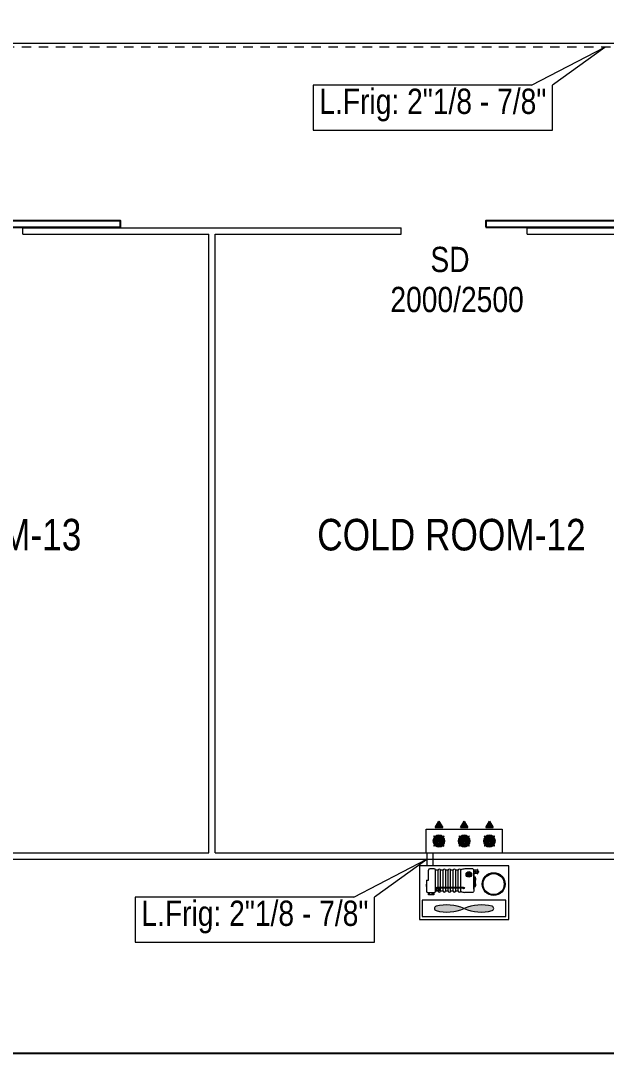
# Model space of a CAD drawing. Header units: millimetres. Extents: x 3417.1 to 3507.1, y 1298.2 to 1329.8.
# Drawn here: x 3477.23 to 3486.51, y 1298.18 to 1314.54 of the extents above; entities that cross this region are included whole.
import ezdxf

# ---------------------------------------------------------------- set-up
doc = ezdxf.new("R2010")
doc.units = ezdxf.units.MM
doc.linetypes.add('JIS_02_0.7', pattern=[1.35, 0.75, -0.6])
for name, color, linetype, lineweight in [('Contour', 7, 'Continuous', 9), ('Froid', 6, 'Continuous', 9), ('P.A.C', 112, 'Continuous', 13)]:
    doc.layers.add(name, color=color, linetype=linetype, lineweight=lineweight)
doc.layers.add('Porte', color=8, linetype='Continuous')
doc.layers.add('Text01', color=42, linetype='Continuous')
doc.styles.get("Standard").update_dxf_attribs({"font": 'arial.ttf'})

# ---------------------------------------------------------------- blocks, each defined once
blk = doc.blocks.new('GTEW')
at = {"layer": 'Froid'}
for points in [[(3483.797, 1301.759), (3483.916, 1301.759), (3483.856, 1301.86)], [(3484.197, 1301.759), (3484.316, 1301.759), (3484.256, 1301.86)], [(3484.597, 1301.759), (3484.716, 1301.759), (3484.656, 1301.86)]]:
    blk.add_hatch(color=256, dxfattribs=at).paths.add_polyline_path(points)
h = blk.add_hatch(color=256, dxfattribs=at)
h.dxf.hatch_style = 1
h.paths.add_polyline_path([(3484.37, 1301), (3484.289, 1301, -0.103921), (3484.286, 1301.017, -1), (3484.373, 1301.017, -0.103921)])
h = blk.add_hatch(color=256, dxfattribs=at)
h.dxf.hatch_style = 1
h.paths.add_polyline_path([(3484.488, 1301.055), (3484.483, 1301.053), (3484.483, 1301.064), (3484.488, 1301.062)])
h.paths.add_polyline_path([(3484.483, 1301.055), (3484.48, 1301.055), (3484.48, 1301.061), (3484.483, 1301.061)])
h.paths.add_polyline_path([(3484.483, 1301.053), (3484.48, 1301.053), (3484.48, 1301.055), (3484.483, 1301.055)])
h.paths.add_polyline_path([(3484.483, 1301.061), (3484.48, 1301.061), (3484.48, 1301.064), (3484.483, 1301.064)])
h = blk.add_hatch(color=256, dxfattribs=at)
h.dxf.hatch_style = 1
h.paths.add_polyline_path([(3483.814, 1300.757), (3483.814, 1300.754), (3483.803, 1300.754), (3483.803, 1300.775, 0.190781)])
h.paths.add_polyline_path([(3483.803, 1300.783), (3483.803, 1300.788, -0.414214), (3483.823, 1300.808), (3483.832, 1300.808, 0.376247)])
h.paths.add_polyline_path([(3483.843, 1300.805, 0.106016), (3483.832, 1300.808), (3483.843, 1300.808)])
h.paths.add_polyline_path([(3483.814, 1300.778), (3483.814, 1300.776, -0.041034), (3483.813, 1300.779, -0.427359), (3483.833, 1300.797, 0.398981)])
h = blk.add_hatch(color=256, dxfattribs=at)
h.dxf.hatch_style = 1
h.paths.add_polyline_path([(3483.843, 1300.754), (3483.819, 1300.754, -0.051406), (3483.814, 1300.757), (3483.814, 1300.776, 0.579239), (3483.843, 1300.765)])
h = blk.add_hatch(color=256, dxfattribs=at)
h.dxf.hatch_style = 1
h.paths.add_polyline_path([(3484.239, 1300.802, -1), (3484.256, 1300.802, -1)])
h = blk.add_hatch(color=256, dxfattribs=at)
h.dxf.hatch_style = 1
h.set_gradient(color1=(255, 0, 255), color2=(173, 173, 173), tint=1, name='SPHERICAL')
h.paths.add_polyline_path([(3484.254, 1300.478, 0.170197), (3484.698, 1300.444, 0.76774), (3484.698, 1300.512, 0.170197)])
h.paths.add_polyline_path([(3483.81, 1300.512, 0.76774), (3483.81, 1300.444, 0.170197), (3484.254, 1300.478, 0.170197)])
at = {"layer": 'Contour'}
for p, q in [((3477.266, 1311.256), (3483.256, 1311.256)), ((3477.266, 1311.156), (3477.266, 1311.256)), ((3483.256, 1311.156), (3483.256, 1311.256)), ((3485.256, 1311.256), (3491.246, 1311.256)), ((3485.256, 1311.156), (3485.256, 1311.256)), ((3477.266, 1311.156), (3480.211, 1311.156)), ((3480.211, 1301.356), (3480.211, 1311.156)), ((3480.311, 1311.156), (3483.256, 1311.156)), ((3480.311, 1301.356), (3480.311, 1311.156)), ((3485.256, 1311.156), (3488.201, 1311.156)), ((3472.321, 1301.356), (3480.211, 1301.356)), ((3480.311, 1301.356), (3488.201, 1301.356)), ((3424.281, 1301.256), (3504.281, 1301.256))]:
    blk.add_line(p, q, dxfattribs=at)
at = {"layer": 'Froid'}
for p, q in [((3504.397, 1314.18), (3468.571, 1314.18)), ((3483.797, 1301.759), (3483.856, 1301.86)), ((3483.856, 1301.86), (3483.916, 1301.759)), ((3484.197, 1301.759), (3484.256, 1301.86)), ((3484.256, 1301.86), (3484.316, 1301.759)), ((3484.597, 1301.759), (3484.656, 1301.86)), ((3484.656, 1301.86), (3484.716, 1301.759)), ((3483.656, 1301.735), (3484.856, 1301.735)), ((3483.656, 1301.356), (3483.656, 1301.735)), ((3483.797, 1301.759), (3483.916, 1301.759)), ((3484.197, 1301.759), (3484.316, 1301.759)), ((3484.597, 1301.759), (3484.716, 1301.759)), ((3484.856, 1301.735), (3484.856, 1301.356)), ((3483.656, 1301.356), (3484.856, 1301.356)), ((3483.757, 1301.356), (3483.757, 1301.154)), ((3483.69, 1300.928), (3483.69, 1301.086)), ((3483.782, 1301.106), (3483.71, 1301.106)), ((3483.802, 1300.75), (3483.802, 1301.086)), ((3483.843, 1300.754), (3483.843, 1301.082)), ((3483.883, 1300.754), (3483.883, 1301.082)), ((3483.923, 1300.754), (3483.923, 1301.082)), ((3483.963, 1300.754), (3483.963, 1301.082)), ((3484.003, 1300.754), (3484.003, 1301.082)), ((3484.042, 1300.754), (3484.042, 1301.082)), ((3484.082, 1300.754), (3484.082, 1301.082)), ((3484.122, 1300.754), (3484.122, 1301.082)), ((3484.162, 1300.754), (3484.162, 1301.082)), ((3484.202, 1301.086), (3484.201, 1301.086)), ((3484.202, 1300.754), (3484.202, 1301.082)), ((3484.48, 1301.064), (3484.483, 1301.064)), ((3484.48, 1301.062), (3484.48, 1301.055)), ((3484.483, 1301.061), (3484.48, 1301.061)), ((3484.483, 1301.055), (3484.48, 1301.055)), ((3484.48, 1301.053), (3484.483, 1301.053)), ((3484.483, 1301.064), (3484.483, 1301.053)), ((3484.488, 1301.062), (3484.483, 1301.064)), ((3484.483, 1301.053), (3484.488, 1301.055)), ((3484.488, 1301.055), (3484.488, 1301.062)), ((3483.661, 1300.928), (3483.661, 1300.75)), ((3483.661, 1300.928), (3483.69, 1300.928)), ((3484.289, 1301), (3484.37, 1301)), ((3484.439, 1300.948), (3484.433, 1300.948)), ((3484.433, 1300.94), (3484.439, 1300.94)), ((3484.439, 1300.934), (3484.433, 1300.934)), ((3484.439, 1300.859), (3484.433, 1300.859)), ((3483.655, 1300.852), (3483.661, 1300.852)), ((3483.661, 1300.845), (3483.655, 1300.845)), ((3483.655, 1300.838), (3483.661, 1300.838)), ((3483.681, 1300.73), (3483.782, 1300.73)), ((3484.237, 1300.808), (3483.823, 1300.808)), ((3484.071, 1300.797), (3483.854, 1300.797)), ((3484.236, 1300.797), (3484.086, 1300.797)), ((3484.202, 1300.75), (3484.201, 1300.75)), ((3484.433, 1300.852), (3484.436, 1300.852)), ((3484.433, 1300.852), (3484.439, 1300.852)), ((3484.439, 1300.845), (3484.433, 1300.845))]:
    blk.add_line(p, q, dxfattribs=at)
at = {"layer": 'Froid', "linetype": 'JIS_02_0.7', "ltscale": 0.2}
blk.add_line((3504.397, 1314.117), (3468.571, 1314.117), dxfattribs=at)
at = {"layer": 'Froid', "color": 8}
for p, q in [((3485.325, 1313.518), (3486.484, 1314.117)), ((3486.484, 1314.116), (3485.656, 1313.518)), ((3482.506, 1300.657), (3483.665, 1301.256)), ((3483.665, 1301.255), (3482.837, 1300.657))]:
    blk.add_line(p, q, dxfattribs=at)
at = {"layer": 'Froid', "linetype": 'JIS_02_0.7'}
blk.add_line((3483.665, 1301.356), (3483.665, 1301.154), dxfattribs=at)
at = {"layer": 'Froid', "color": 8}
for points in [[(3485.325, 1313.518), (3481.865, 1313.518), (3481.865, 1312.803), (3485.656, 1312.803), (3485.656, 1313.518)], [(3482.506, 1300.657), (3479.046, 1300.657), (3479.046, 1299.943), (3482.837, 1299.943), (3482.837, 1300.657)]]:
    blk.add_lwpolyline(points, dxfattribs=at)
at = {"layer": 'Froid', "ltscale": 0.1}
blk.add_lwpolyline([(3483.549, 1300.301), (3484.963, 1300.301), (3484.963, 1301.154), (3483.549, 1301.154)], close=True, dxfattribs=at)
at = {"layer": 'Froid'}
for points in [[(3483.843, 1301.082), (3483.802, 1301.082)], [(3483.923, 1301.082), (3483.883, 1301.082)], [(3484.003, 1301.082), (3483.963, 1301.082)], [(3484.082, 1301.082), (3484.042, 1301.082)], [(3484.162, 1301.082), (3484.122, 1301.082)], [(3484.48, 1301.064), (3484.48, 1301.053)], [(3483.802, 1300.754), (3483.843, 1300.754)], [(3483.883, 1300.754), (3483.923, 1300.754)], [(3483.963, 1300.754), (3484.003, 1300.754)], [(3484.042, 1300.754), (3484.082, 1300.754)], [(3484.122, 1300.754), (3484.162, 1300.754)]]:
    blk.add_lwpolyline(points, dxfattribs=at)
for points in [[(3484.407, 1300.784), (3484.407, 1301.086, 0.414214), (3484.387, 1301.106), (3484.268, 1301.106)], [(3484.407, 1301.052), (3484.407, 1300.75, -0.414214), (3484.387, 1300.73), (3484.268, 1300.73)]]:
    blk.add_lwpolyline(points, format="xyb", dxfattribs=at)
for points in [[(3484.407, 1301.036), (3484.465, 1301.036), (3484.465, 1301.082), (3484.407, 1301.082)], [(3484.465, 1301.025), (3484.472, 1301.025), (3484.472, 1301.092), (3484.465, 1301.092)], [(3484.407, 1300.826), (3484.433, 1300.826), (3484.433, 1300.972), (3484.407, 1300.972)], [(3483.689, 1300.73), (3483.777, 1300.73), (3483.777, 1300.692), (3483.689, 1300.692)], [(3483.592, 1300.348), (3484.917, 1300.348), (3484.917, 1300.608), (3483.592, 1300.608)]]:
    blk.add_lwpolyline(points, close=True, dxfattribs=at)
for points in [[(3483.655, 1300.857), (3483.655, 1300.831, 0.414214), (3483.659, 1300.827), (3483.661, 1300.827), (3483.661, 1300.861), (3483.659, 1300.861, 0.414214)], [(3484.439, 1300.928), (3484.439, 1300.954, 0.414214), (3484.435, 1300.958), (3484.433, 1300.958), (3484.433, 1300.924), (3484.435, 1300.924, 0.414214)], [(3484.439, 1300.839), (3484.439, 1300.866, 0.414214), (3484.435, 1300.87), (3484.433, 1300.87), (3484.433, 1300.835), (3484.435, 1300.835, 0.414214)]]:
    blk.add_lwpolyline(points, format="xyb", close=True, dxfattribs=at)
for centre, radius in [((3484.33, 1301.017), 0.0438), ((3484.437, 1301.059), 0.00872), ((3484.437, 1301.059), 0.00701), ((3484.437, 1301.059), 0.00439), ((3484.437, 1301.059), 0.00261), ((3484.723, 1300.863), 0.181), ((3484.723, 1300.863), 0.167), ((3483.703, 1300.71), 0.00794), ((3483.756, 1300.709), 0.00852), ((3483.832, 1300.779), 0.0285), ((3483.832, 1300.779), 0.0183), ((3484.247, 1300.802), 0.0121), ((3484.247, 1300.802), 0.0087)]:
    blk.add_circle(centre, radius, dxfattribs=at)
for centre, radius, start, end in [((3483.71, 1301.086), 0.0199, 90, 180), ((3483.782, 1301.086), 0.0199, 0, 90), ((3483.863, 1301.082), 0.0199, 0, 180), ((3483.943, 1301.082), 0.0199, 0, 180), ((3484.023, 1301.082), 0.0199, 0, 180), ((3484.102, 1301.082), 0.0199, 0, 180), ((3484.182, 1301.082), 0.0199, 0, 180), ((3484.354, 1300.701), 0.414, 101.9747, 111.5456), ((3483.681, 1300.75), 0.0199, 180, 270), ((3483.782, 1300.75), 0.0199, 270, 0), ((3483.823, 1300.788), 0.0199, 90, 180), ((3483.834, 1300.778), 0.0199, 90, 180), ((3483.863, 1300.754), 0.0199, 180, 0), ((3483.943, 1300.754), 0.0199, 180, 0), ((3484.023, 1300.754), 0.0199, 180, 0), ((3484.071, 1300.795), 0.00199, 0, 90), ((3484.102, 1300.754), 0.0199, 180, 0), ((3484.086, 1300.795), 0.00199, 90, 180), ((3484.182, 1300.754), 0.0199, 180, 0), ((3484.354, 1301.134), 0.414, 248.4544, 258.0253), ((3483.984, 1299.861), 0.673, 66.3341, 104.9702), ((3484.525, 1299.861), 0.673, 75.0298, 113.6659), ((3483.819, 1300.478), 0.035, 104.9702, 255.0298), ((3483.984, 1301.094), 0.673, 255.0298, 293.6659), ((3484.525, 1301.094), 0.673, 246.3341, 284.9702), ((3484.689, 1300.478), 0.035, 284.9702, 75.0298)]:
    blk.add_arc(centre, radius, start, end, dxfattribs=at)
at = {"layer": 'P.A.C'}
for p, q in [((3483.84, 1301.556), (3483.778, 1301.617)), ((3483.84, 1301.535), (3483.778, 1301.473)), ((3483.846, 1301.562), (3483.784, 1301.624)), ((3483.846, 1301.529), (3483.784, 1301.467)), ((3483.847, 1301.555), (3483.838, 1301.545)), ((3483.847, 1301.536), (3483.838, 1301.545)), ((3483.847, 1301.555), (3483.856, 1301.564)), ((3483.847, 1301.536), (3483.856, 1301.527)), ((3483.865, 1301.555), (3483.856, 1301.564)), ((3483.856, 1301.564), (3483.856, 1301.527)), ((3483.865, 1301.536), (3483.856, 1301.527)), ((3483.865, 1301.555), (3483.875, 1301.545)), ((3483.865, 1301.536), (3483.875, 1301.545)), ((3483.866, 1301.562), (3483.928, 1301.624)), ((3483.866, 1301.529), (3483.928, 1301.467)), ((3483.873, 1301.556), (3483.934, 1301.617)), ((3483.873, 1301.535), (3483.934, 1301.473)), ((3484.24, 1301.556), (3484.178, 1301.617)), ((3484.24, 1301.535), (3484.178, 1301.473)), ((3484.246, 1301.562), (3484.184, 1301.624)), ((3484.246, 1301.529), (3484.184, 1301.467)), ((3484.247, 1301.555), (3484.238, 1301.545)), ((3484.247, 1301.536), (3484.238, 1301.545)), ((3484.247, 1301.555), (3484.256, 1301.564)), ((3484.247, 1301.536), (3484.256, 1301.527)), ((3484.265, 1301.555), (3484.256, 1301.564)), ((3484.256, 1301.564), (3484.256, 1301.527)), ((3484.265, 1301.536), (3484.256, 1301.527)), ((3484.265, 1301.555), (3484.275, 1301.545)), ((3484.265, 1301.536), (3484.275, 1301.545)), ((3484.266, 1301.562), (3484.328, 1301.624)), ((3484.266, 1301.529), (3484.328, 1301.467)), ((3484.273, 1301.556), (3484.334, 1301.617)), ((3484.273, 1301.535), (3484.334, 1301.473)), ((3484.64, 1301.556), (3484.578, 1301.617)), ((3484.64, 1301.535), (3484.578, 1301.473)), ((3484.646, 1301.562), (3484.584, 1301.624)), ((3484.646, 1301.529), (3484.584, 1301.467)), ((3484.647, 1301.555), (3484.638, 1301.545)), ((3484.647, 1301.536), (3484.638, 1301.545)), ((3484.647, 1301.555), (3484.656, 1301.564)), ((3484.647, 1301.536), (3484.656, 1301.527)), ((3484.665, 1301.555), (3484.656, 1301.564)), ((3484.656, 1301.564), (3484.656, 1301.527)), ((3484.665, 1301.536), (3484.656, 1301.527)), ((3484.665, 1301.555), (3484.675, 1301.545)), ((3484.665, 1301.536), (3484.675, 1301.545)), ((3484.666, 1301.562), (3484.728, 1301.624)), ((3484.666, 1301.529), (3484.728, 1301.467)), ((3484.673, 1301.556), (3484.734, 1301.617)), ((3484.673, 1301.535), (3484.734, 1301.473))]:
    blk.add_line(p, q, dxfattribs=at)
for centre, radius in [((3483.781, 1301.621), 0.00189), ((3483.856, 1301.545), 0.0194), ((3483.931, 1301.621), 0.00189), ((3484.181, 1301.621), 0.00189), ((3484.256, 1301.545), 0.0194), ((3484.331, 1301.621), 0.00189), ((3484.581, 1301.621), 0.00189), ((3484.656, 1301.545), 0.0194), ((3484.731, 1301.621), 0.00189), ((3483.781, 1301.47), 0.00189), ((3483.931, 1301.47), 0.00189), ((3484.181, 1301.47), 0.00189), ((3484.331, 1301.47), 0.00189), ((3484.581, 1301.47), 0.00189), ((3484.731, 1301.47), 0.00189)]:
    blk.add_circle(centre, radius, dxfattribs=at)
at = {"layer": 'P.A.C', "color": 6}
for centre, radius, start, end in [((3483.856, 1301.545), 0.0939, 137.6609, 222.3391), ((3483.856, 1301.545), 0.0877, 137.8494, 222.1506), ((3483.856, 1301.545), 0.0815, 138.0668, 221.9332), ((3483.856, 1301.545), 0.0753, 138.32, 221.68), ((3483.856, 1301.545), 0.0691, 138.6189, 221.3811), ((3483.856, 1301.545), 0.0939, 47.6609, 132.3391), ((3483.856, 1301.545), 0.0629, 138.9769, 221.0231), ((3483.856, 1301.545), 0.0877, 47.8494, 132.1506), ((3483.856, 1301.545), 0.0567, 139.4136, 220.5864), ((3483.856, 1301.545), 0.0815, 48.0668, 131.9332), ((3483.856, 1301.545), 0.0753, 48.32, 131.68), ((3483.856, 1301.545), 0.0505, 139.9582, 220.0418), ((3483.856, 1301.545), 0.0691, 48.6189, 131.3811), ((3483.856, 1301.545), 0.0442, 140.6565, 219.3435), ((3483.856, 1301.545), 0.0629, 48.9769, 131.0231), ((3483.856, 1301.545), 0.038, 141.584, 218.416), ((3483.856, 1301.545), 0.0567, 49.4136, 130.5864), ((3483.856, 1301.545), 0.0505, 49.9582, 130.0418), ((3483.856, 1301.545), 0.0318, 142.8767, 217.1233), ((3483.856, 1301.545), 0.0442, 50.6565, 129.3435), ((3483.856, 1301.545), 0.0442, 230.6565, 309.3435), ((3483.856, 1301.545), 0.038, 51.584, 128.416), ((3483.856, 1301.545), 0.038, 231.584, 308.416), ((3483.856, 1301.545), 0.0318, 52.8767, 127.1233), ((3483.856, 1301.545), 0.0318, 232.8767, 307.1233), ((3483.856, 1301.545), 0.0318, 322.8767, 37.1233), ((3483.856, 1301.545), 0.038, 321.584, 38.416), ((3483.856, 1301.545), 0.0442, 320.6565, 39.3435), ((3483.856, 1301.545), 0.0505, 319.9582, 40.0418), ((3483.856, 1301.545), 0.0567, 319.4136, 40.5864), ((3483.856, 1301.545), 0.0629, 318.9769, 41.0231), ((3483.856, 1301.545), 0.0691, 318.6189, 41.3811), ((3483.856, 1301.545), 0.0753, 318.32, 41.68), ((3483.856, 1301.545), 0.0815, 318.0668, 41.9332), ((3483.856, 1301.545), 0.0877, 317.8494, 42.1506), ((3483.856, 1301.545), 0.0939, 317.6609, 42.3391), ((3484.256, 1301.545), 0.0939, 137.6609, 222.3391), ((3484.256, 1301.545), 0.0877, 137.8494, 222.1506), ((3484.256, 1301.545), 0.0815, 138.0668, 221.9332), ((3484.256, 1301.545), 0.0753, 138.32, 221.68), ((3484.256, 1301.545), 0.0691, 138.6189, 221.3811), ((3484.256, 1301.545), 0.0939, 47.6609, 132.3391), ((3484.256, 1301.545), 0.0629, 138.9769, 221.0231), ((3484.256, 1301.545), 0.0877, 47.8494, 132.1506), ((3484.256, 1301.545), 0.0567, 139.4136, 220.5864), ((3484.256, 1301.545), 0.0815, 48.0668, 131.9332), ((3484.256, 1301.545), 0.0753, 48.32, 131.68), ((3484.256, 1301.545), 0.0505, 139.9582, 220.0418), ((3484.256, 1301.545), 0.0691, 48.6189, 131.3811), ((3484.256, 1301.545), 0.0442, 140.6565, 219.3435), ((3484.256, 1301.545), 0.0629, 48.9769, 131.0231), ((3484.256, 1301.545), 0.038, 141.584, 218.416), ((3484.256, 1301.545), 0.0567, 49.4136, 130.5864), ((3484.256, 1301.545), 0.0505, 49.9582, 130.0418), ((3484.256, 1301.545), 0.0318, 142.8767, 217.1233), ((3484.256, 1301.545), 0.0442, 50.6565, 129.3435), ((3484.256, 1301.545), 0.0442, 230.6565, 309.3435), ((3484.256, 1301.545), 0.038, 51.584, 128.416), ((3484.256, 1301.545), 0.038, 231.584, 308.416), ((3484.256, 1301.545), 0.0318, 52.8767, 127.1233), ((3484.256, 1301.545), 0.0318, 232.8767, 307.1233), ((3484.256, 1301.545), 0.0318, 322.8767, 37.1233), ((3484.256, 1301.545), 0.038, 321.584, 38.416), ((3484.256, 1301.545), 0.0442, 320.6565, 39.3435), ((3484.256, 1301.545), 0.0505, 319.9582, 40.0418), ((3484.256, 1301.545), 0.0567, 319.4136, 40.5864), ((3484.256, 1301.545), 0.0629, 318.9769, 41.0231), ((3484.256, 1301.545), 0.0691, 318.6189, 41.3811), ((3484.256, 1301.545), 0.0753, 318.32, 41.68), ((3484.256, 1301.545), 0.0815, 318.0668, 41.9332), ((3484.256, 1301.545), 0.0877, 317.8494, 42.1506), ((3484.256, 1301.545), 0.0939, 317.6609, 42.3391), ((3484.656, 1301.545), 0.0939, 137.6609, 222.3391), ((3484.656, 1301.545), 0.0877, 137.8494, 222.1506), ((3484.656, 1301.545), 0.0815, 138.0668, 221.9332), ((3484.656, 1301.545), 0.0753, 138.32, 221.68), ((3484.656, 1301.545), 0.0691, 138.6189, 221.3811), ((3484.656, 1301.545), 0.0939, 47.6609, 132.3391), ((3484.656, 1301.545), 0.0629, 138.9769, 221.0231), ((3484.656, 1301.545), 0.0877, 47.8494, 132.1506), ((3484.656, 1301.545), 0.0567, 139.4136, 220.5864), ((3484.656, 1301.545), 0.0815, 48.0668, 131.9332), ((3484.656, 1301.545), 0.0753, 48.32, 131.68), ((3484.656, 1301.545), 0.0505, 139.9582, 220.0418), ((3484.656, 1301.545), 0.0691, 48.6189, 131.3811), ((3484.656, 1301.545), 0.0442, 140.6565, 219.3435), ((3484.656, 1301.545), 0.0629, 48.9769, 131.0231), ((3484.656, 1301.545), 0.038, 141.584, 218.416), ((3484.656, 1301.545), 0.0567, 49.4136, 130.5864), ((3484.656, 1301.545), 0.0505, 49.9582, 130.0418), ((3484.656, 1301.545), 0.0318, 142.8767, 217.1233), ((3484.656, 1301.545), 0.0442, 50.6565, 129.3435), ((3484.656, 1301.545), 0.0442, 230.6565, 309.3435), ((3484.656, 1301.545), 0.038, 51.584, 128.416), ((3484.656, 1301.545), 0.038, 231.584, 308.416), ((3484.656, 1301.545), 0.0318, 52.8767, 127.1233), ((3484.656, 1301.545), 0.0318, 232.8767, 307.1233), ((3484.656, 1301.545), 0.0318, 322.8767, 37.1233), ((3484.656, 1301.545), 0.038, 321.584, 38.416), ((3484.656, 1301.545), 0.0442, 320.6565, 39.3435), ((3484.656, 1301.545), 0.0505, 319.9582, 40.0418), ((3484.656, 1301.545), 0.0567, 319.4136, 40.5864), ((3484.656, 1301.545), 0.0629, 318.9769, 41.0231), ((3484.656, 1301.545), 0.0691, 318.6189, 41.3811), ((3484.656, 1301.545), 0.0753, 318.32, 41.68), ((3484.656, 1301.545), 0.0815, 318.0668, 41.9332), ((3484.656, 1301.545), 0.0877, 317.8494, 42.1506), ((3484.656, 1301.545), 0.0939, 317.6609, 42.3391), ((3483.856, 1301.545), 0.0939, 227.6609, 312.3391), ((3483.856, 1301.545), 0.0877, 227.8494, 312.1506), ((3483.856, 1301.545), 0.0815, 228.0668, 311.9332), ((3483.856, 1301.545), 0.0753, 228.32, 311.68), ((3483.856, 1301.545), 0.0691, 228.6189, 311.3811), ((3483.856, 1301.545), 0.0629, 228.9769, 311.0231), ((3483.856, 1301.545), 0.0567, 229.4136, 310.5864), ((3483.856, 1301.545), 0.0505, 229.9582, 310.0418), ((3484.256, 1301.545), 0.0939, 227.6609, 312.3391), ((3484.256, 1301.545), 0.0877, 227.8494, 312.1506), ((3484.256, 1301.545), 0.0815, 228.0668, 311.9332), ((3484.256, 1301.545), 0.0753, 228.32, 311.68), ((3484.256, 1301.545), 0.0691, 228.6189, 311.3811), ((3484.256, 1301.545), 0.0629, 228.9769, 311.0231), ((3484.256, 1301.545), 0.0567, 229.4136, 310.5864), ((3484.256, 1301.545), 0.0505, 229.9582, 310.0418), ((3484.656, 1301.545), 0.0939, 227.6609, 312.3391), ((3484.656, 1301.545), 0.0877, 227.8494, 312.1506), ((3484.656, 1301.545), 0.0815, 228.0668, 311.9332), ((3484.656, 1301.545), 0.0753, 228.32, 311.68), ((3484.656, 1301.545), 0.0691, 228.6189, 311.3811), ((3484.656, 1301.545), 0.0629, 228.9769, 311.0231), ((3484.656, 1301.545), 0.0567, 229.4136, 310.5864), ((3484.656, 1301.545), 0.0505, 229.9582, 310.0418)]:
    blk.add_arc(centre, radius, start, end, dxfattribs=at)
at = {"layer": 'P.A.C'}
for centre, start, end in [((3483.781, 1301.621), 45, 225), ((3483.931, 1301.621), 315, 135), ((3484.181, 1301.621), 45, 225), ((3484.331, 1301.621), 315, 135), ((3484.581, 1301.621), 45, 225), ((3484.731, 1301.621), 315, 135), ((3483.781, 1301.47), 135, 315), ((3483.931, 1301.47), 225, 45), ((3484.181, 1301.47), 135, 315), ((3484.331, 1301.47), 225, 45), ((3484.581, 1301.47), 135, 315), ((3484.731, 1301.47), 225, 45)]:
    blk.add_arc(centre, 0.00436, start, end, dxfattribs=at)
at = {"layer": 'Porte'}
for points in [[(3476.609, 1311.266), (3478.809, 1311.266), (3478.809, 1311.366), (3476.609, 1311.366)], [(3484.599, 1311.266), (3486.799, 1311.266), (3486.799, 1311.366), (3484.599, 1311.366)]]:
    blk.add_lwpolyline(points, close=True, dxfattribs=at)
at = {"layer": 'Froid', "width": 0.8}
for p in [(3481.961, 1313.062), (3479.142, 1300.201)]:
    blk.add_text('L.Frig: 2"1/8 - 7/8"', height=0.4, dxfattribs=at).set_placement(p)
at = {"layer": 'Text01', "width": 0.8}
for s, height, p in [('SD', 0.4, (3483.721, 1310.557)), ('2000/2500', 0.4, (3483.087, 1309.923)), ('COLD ROOM-13', 0.5, (3473.938, 1306.148)), ('COLD ROOM-12', 0.5, (3481.928, 1306.148))]:
    blk.add_text(s, height=height, dxfattribs=at).set_placement(p)

msp = doc.modelspace()

# ---------------------------------------------------------------- linework, layer by layer
at = {"color": 8}
msp.add_lwpolyline([(3417.062, 1329.838), (3507.106, 1329.838), (3507.106, 1298.182), (3417.062, 1298.182)], close=True, dxfattribs=at)

# ---------------------------------------------------------------- block references
at = {"layer": 'Froid'}
msp.add_blockref('GTEW', (0, 0), dxfattribs=at)

doc.saveas('drawing.dxf')
